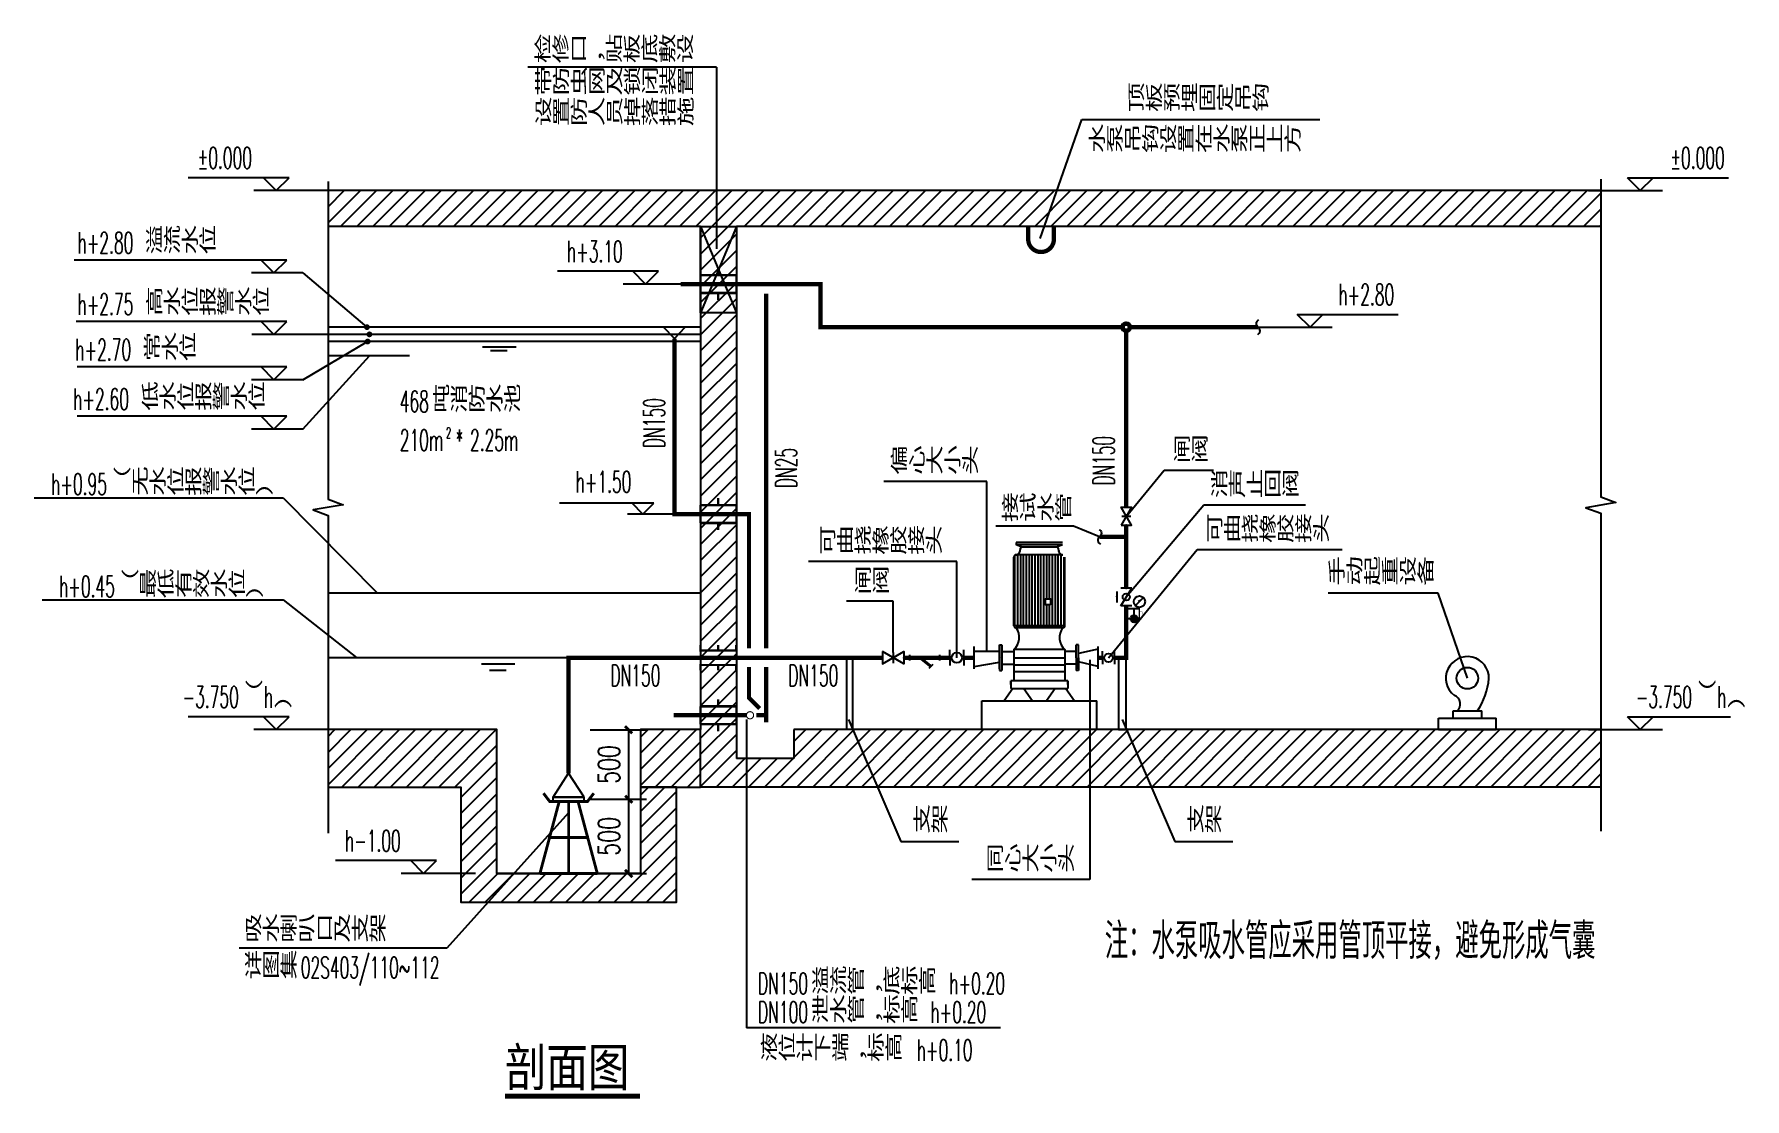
# Model space of a CAD drawing. Extents: x -452079 to 117456, y 3902 to 836955.
# Drawn here: x -307922 to -296026, y 46356 to 53763 of the extents above; entities that cross this region are included whole.
import ezdxf

# ---------------------------------------------------------------- set-up
doc = ezdxf.new("R2010")
doc.units = 0
doc.header["$LTSCALE"] = 1000
doc.header["$MEASUREMENT"] = 0
doc.linetypes.add('DASH', pattern=[0.35, 0.25, -0.1])
for name, color, linetype in [('0S-水标注', 7, 'Continuous'), ('0S消防管', 60, '消防管'), ('0S给水', 140, 'Continuous'), ('0S自喷', 211, 'Continuous'), ('0辅助线', 1, 'Continuous'), ('FM_ZF喷淋', 6, 'Continuous'), ('FM_ZF污水', 2, 'Continuous'), ('FM_ZF消防', 1, 'Continuous'), ('PUB_TITLE', 4, 'Continuous'), ('S-TEXT_其他文字', 3, 'Continuous'), ('S-VALVE_阀门', 2, 'Continuous'), ('S-wang', 3, 'Continuous'), ('S-其他', 3, 'Continuous'), ('SB_ZF喷淋', 6, 'Continuous'), ('SB_ZF污水', 2, 'Continuous'), ('TWT_ZFBZ', 3, 'Continuous'), ('TWT_ZFLEAD', 3, 'Continuous'), ('TWT_ZF文字', 3, 'Continuous'), ('WALL', 2, 'Continuous'), ('WP_F_PJ', 7, 'Continuous'), ('WZ_ZF消防', 10, 'Continuous'), ('水井（消防电梯）', 3, 'Continuous')]:
    doc.layers.add(name, color=color, linetype=linetype)
for name, color, linetype, lineweight in [('Gps-ZF污水', 2, 'DASH', 60), ('Gps-ZF消防', 1, 'TG_X', 60), ('Gps-ZF给水', 3, 'TG_J', 60)]:
    doc.layers.add(name, color=color, linetype=linetype, lineweight=lineweight)
doc.styles.add('-宋体', font='', dxfattribs={"width": 0.8})
doc.styles.add('_TCH_DIM', font='SIMPLEX', dxfattribs={"width": 0.75, "bigfont": '@1HZTXT'})
doc.styles.add('_TCH_DIM_T3', font='SIMPLEX', dxfattribs={"width": 0.705882, "bigfont": 'GBCBIG'})
doc.styles.add('_TWT_PIPEDN', font='SIMPLEX', dxfattribs={"width": 0.65, "height": 3.5, "bigfont": 'HZTXT'})
doc.styles.add('hz2', font='TXT.shx', dxfattribs={"width": 0.7, "bigfont": 'HZTXT.shx'})
doc.styles.get("Standard").update_dxf_attribs({"font": 'gbenor.shx', "bigfont": 'gbcbig.shx'})
doc.styles.add('TG_LINETYPE', font='SIMPLEX', dxfattribs={"width": 0.8, "height": 3.5, "bigfont": 'HZTXT'})
doc.styles.add('WATER', font='gbenor.shx', dxfattribs={"bigfont": 'gbcbig.shx'})
doc.styles.get('-宋体').set_extended_font_data('SimSun')
doc.linetypes.add('TG_J', pattern='A,2,-0.3,["J",TG_LINETYPE,S=0.1,R=0,X=-0.23,Y=-0.15],0', length=2.3)
doc.linetypes.add('TG_X', pattern='A,5,-0.3,["X",TG_LINETYPE,S=0.1,R=0,X=-0.23,Y=-0.15],0', length=5.3)
doc.linetypes.add('消防管', pattern='A,3,-0.2,["X",WATER,S=0.15,R=0,X=-0.1,Y=-0.05],-0.2', length=3.4)
doc.linetypes.add('自动喷水管', pattern='A,3,-0.2,["ZP",WATER,S=0.15,R=0,X=-0.1,Y=-0.05],-0.2', length=3.4)
doc.linetypes.add('高区消防管', pattern='A,3,-0.2,["X2",Standard,S=0.15,R=0,X=-0.1,Y=-0.05],-0.2', length=3.4)
doc.dimstyles.new('_TWT_ARCH&&50', dxfattribs={"dimtxt": 148.75, "dimasz": 50, "dimexe": 125, "dimexo": 150, "dimgap": 63.125, "dimtad": 1, "dimdec": 0, "dimzin": 0, "dimdsep": 46, "dimtxsty": '_TCH_DIM_T3', "dimblk": 'ARCHTICK', "dimcen": 0.09, "dimclrt": 7, "dimazin": 2, "dimtfac": 1, "dimtdec": 0, "dimtix": 1, "dimtmove": 2, "dimatfit": 3, "dimfxl": 0, "dimtolj": 1, "dimtzin": 0, "dimarcsym": 0})

# ---------------------------------------------------------------- blocks, each defined once
blk = doc.blocks.new('$VALVE$00000501')
for p, q in [((-175, 32), (-175, -32)), ((175, 32), (175, -32)), ((96, -77), (50, -123))]:
    blk.add_line(p, q)
at = {"const_width": 35}
for points in [[(-175, 0), (175, 0)], [(-52, 0), (73, -100)]]:
    blk.add_lwpolyline(points, dxfattribs=at)
for p in [(-175, -2), (175, -2)]:
    blk.add_point(p)
blk = doc.blocks.new('$VALVE$00000597')
blk.add_line((-93, 357), (93, 543))
blk.add_lwpolyline([(93, 543, 0, 50, 0), (-31, 456, 50, 50, 0)], format="xyseb")
for points, const_width in [([(0, 300), (0, 0)], 30), ([(0, 182), (75, 182), (75, 107)], 7.5)]:
    blk.add_lwpolyline(points, dxfattribs=dict(const_width=const_width))
blk.add_circle((0, 450), 150)
blk = doc.blocks.new('$SB12_1')
for p, q in [((-100, 80), (-100, 130)), ((-100, 130), (100, 130)), ((100, 80), (100, 130)), ((-200, 0), (-200, 80)), ((-200, 80), (200, 80)), ((-200, 0), (200, 0)), ((200, 0), (200, 80))]:
    blk.add_line(p, q)
blk.add_circle((0, 358), 75)
for centre, radius, start, end in [((0, 358), 150, 359.2103, 232.9229), ((-113, 179), 64, 310.3749, 68.9505), ((-354, 405), 506, 327.0917, 354.4463)]:
    blk.add_arc(centre, radius, start, end)
at = {"style": 'hz2', "width": 0.7, "flags": 1}
for tag in ['WHAT', 'SPEC', 'UNIT']:
    blk.add_attdef(tag, (0, 0), '', height=0.001, dxfattribs=at)
blk = doc.blocks.new('$VALVE$00000296')
for points in [[(-125, 72), (-125, -72), (125, 72), (125, -72), (-125, 72)], [(0, 60), (0, -64)]]:
    blk.add_lwpolyline(points)
for p in [(-125, 0), (125, 0)]:
    blk.add_point(p)
blk = doc.blocks.new('$VALVE$00000447')
for p, q in [((-82, 0), (-82, 90)), ((-82, 0), (-82, -90)), ((82, 0), (82, 90)), ((82, 0), (82, -90))]:
    blk.add_line(p, q)
blk.add_circle((0, 0), 60.1)
for p in [(-82, 0), (82, 0)]:
    blk.add_point(p)
blk = doc.blocks.new('$VALVE$00000547')
at = {"const_width": 30}
for points in [[(0, 100), (-250, 100), (-250, 175)], [(0, 100), (0, 175)], [(0, 100), (250, 100), (250, 175)], [(-250, -175), (-250, -100), (0, -100)], [(0, -175), (0, -100)], [(250, -175), (250, -100), (0, -100)]]:
    blk.add_lwpolyline(points, dxfattribs=at)
blk = doc.blocks.new('$VALVE$00000553')
for p, q in [((-138, -69), (-138, 69)), ((-138, 0), (138, 0)), ((0, -6), (0, 6)), ((138, -69), (138, 69))]:
    blk.add_line(p, q)
at = {"const_width": 18.4}
for points in [[(0, 124), (0, 69), (0, 69)], [(-138, 69), (-138, 69), (0, 69)], [(138, 69), (138, 69), (0, 69)], [(0, -69), (-138, -69), (-138, -69)], [(0, -69), (138, -69), (138, -69)], [(0, -69), (0, -124), (0, -124)]]:
    blk.add_lwpolyline(points, dxfattribs=at)
blk = doc.blocks.new('_ArchTick')
at = {"color": 0, "linetype": 'ByBlock', "const_width": 0.4}
blk.add_lwpolyline([(-0.5, -0.5), (0.5, 0.5)], dxfattribs=at)
blk = doc.blocks.new('*D522')
at = {"layer": 'TWT_ZFBZ', "color": 0, "lineweight": -2, "transparency": 16777216}
for p, q in [((-304056, 48924), (-303663, 48924)), ((-303788, 48440), (-303788, 48924)), ((-304056, 48440), (-303663, 48440))]:
    blk.add_line(p, q, dxfattribs=at)
at = {"layer": 'TWT_ZFBZ', "color": 0, "lineweight": -2, "transparency": 16777216, "xscale": 50, "yscale": 50, "zscale": 50}
for p, rotation in [((-303788, 48924), 90), ((-303788, 48440), 270)]:
    blk.add_blockref('_ArchTick', p, dxfattribs=dict(at, rotation=rotation))
at = {"layer": 'TWT_ZFBZ', "color": 7, "transparency": 16777216, "insert": (-303925, 48682), "char_height": 148.8, "attachment_point": 5, "rotation": 90, "style": '_TCH_DIM_T3'}
blk.add_mtext('\\A1;500', dxfattribs=at)
blk = doc.blocks.new('*D523')
at = {"layer": 'TWT_ZFBZ', "color": 0, "lineweight": -2, "transparency": 16777216}
for p, q in [((-304056, 48440), (-303663, 48440)), ((-303788, 47924), (-303788, 48440)), ((-304056, 47924), (-303663, 47924))]:
    blk.add_line(p, q, dxfattribs=at)
at = {"layer": 'TWT_ZFBZ', "color": 0, "lineweight": -2, "transparency": 16777216, "xscale": 50, "yscale": 50, "zscale": 50}
for p, rotation in [((-303788, 48440), 90), ((-303788, 47924), 270)]:
    blk.add_blockref('_ArchTick', p, dxfattribs=dict(at, rotation=rotation))
at = {"layer": 'TWT_ZFBZ', "color": 7, "transparency": 16777216, "insert": (-303925, 48182), "char_height": 148.8, "attachment_point": 5, "rotation": 90, "style": '_TCH_DIM_T3'}
blk.add_mtext('\\A1;500', dxfattribs=at)
blk = doc.blocks.new('$TwtSys$00000132')
at = {"elevation": 0}
blk.add_lwpolyline([(7, -101, -0.575183), (0, 0, 0.604745), (-11, 101, 16.924828)], format="xyb", dxfattribs=at)
blk = doc.blocks.new('$VALVE$00000314')
for p, q in [((-125, -75), (-125, 75)), ((-125, 75), (125, -75)), ((-75, 125), (75, 125)), ((125, -75), (125, 75))]:
    blk.add_line(p, q)
blk.add_circle((0, 0), 50)
for p in [(-125, 0), (125, 0)]:
    blk.add_point(p)
blk.add_solid([(0, 125), (0, 150), (75, 125)])
blk = doc.blocks.new('$VALVE$00000497')
for p, q in [((78, 138), (-78, 138)), ((0, 50), (0, 138))]:
    blk.add_line(p, q)
at = {"const_width": 49.6}
blk.add_lwpolyline([(25, 0, 1), (-25, 0, 1)], format="xyb", close=True, dxfattribs=at)
blk.add_circle((0, 0), 50)

msp = doc.modelspace()

# ---------------------------------------------------------------- hatches: boundary and pattern name
at = {"layer": 'Gps-ZF消防', "linetype": 'TG_X'}
for points in [[(-302453.68, 52024.43), (-302438.68, 52024.43), (-302438.68, 52039.43)], [(-302453.68, 52024.43), (-302453.68, 52039.43), (-302438.68, 52039.43)], [(-302453.68, 51724.45), (-302453.68, 51709.45), (-302468.68, 51709.45)], [(-302453.68, 51724.45), (-302468.68, 51724.45), (-302468.68, 51709.45)], [(-304205.73, 49424.78), (-304205.73, 49439.78), (-304220.73, 49439.78)], [(-304205.73, 49424.78), (-304220.73, 49424.78), (-304220.73, 49439.78)], [(-300327.18, 49424.79), (-300327.18, 49409.79), (-300312.18, 49409.79)], [(-300327.18, 49424.79), (-300312.18, 49424.79), (-300312.18, 49409.79)]]:
    msp.add_hatch(color=256, dxfattribs=at).paths.add_polyline_path(points)
at = {"layer": 'Gps-ZF给水', "linetype": 'TG_J'}
for points in [[(-303470.23, 50424.31), (-303470.23, 50409.31), (-303485.23, 50409.31)], [(-303470.23, 50424.31), (-303485.23, 50424.31), (-303485.23, 50409.31)], [(-302951.23, 50424.31), (-302951.23, 50439.31), (-302936.23, 50439.31)], [(-302951.23, 50424.31), (-302936.23, 50424.31), (-302936.23, 50439.31)], [(-302951.23, 49145.76), (-302961.87, 49135.19), (-302966.23, 49139.58)], [(-302951.23, 49145.76), (-302966.23, 49145.76), (-302966.23, 49139.58)]]:
    msp.add_hatch(color=256, dxfattribs=at).paths.add_polyline_path(points)
at = {"layer": 'WALL'}
h = msp.add_hatch(dxfattribs=at)
h.set_pattern_fill('ANSI31', color=8, scale=50)
h.set_pattern_definition([(45, (-10984921.84, -2395627.85), (-56.12660076, 56.12660076), [])])
h.paths.add_polyline_path([(-303288.67, 48524.78), (-303288.67, 52424.45), (-305878.16, 52424.45), (-305878.16, 52674.45), (-297026.69, 52674.45), (-297026.69, 52424.45), (-303038.67, 52424.45), (-303038.67, 48724.18), (-302638.67, 48724.18), (-302638.67, 48924.45), (-297026.69, 48924.45), (-297026.69, 48524.78)])
h = msp.add_hatch(dxfattribs=at)
h.set_pattern_fill('ANSI31', color=8, scale=50)
h.set_pattern_definition([(45, (-10054658.62, -2288272.705), (-56.12660076, 56.12660076), [])])
edge = h.paths.add_edge_path()
edge.add_line((-303455.73, 48524.78), (-303705.73, 48524.78))
edge.add_line((-303705.73, 48524.78), (-303705.73, 47924.39))
edge.add_line((-303705.73, 47924.39), (-304705.73, 47924.39))
edge.add_line((-304705.73, 47924.39), (-304705.73, 48924.45))
edge.add_line((-304705.73, 48924.45), (-305878.16, 48924.45))
edge.add_line((-305878.16, 48924.45), (-305878.16, 48524.78))
edge.add_line((-305878.16, 48524.78), (-304955.73, 48524.78))
edge.add_line((-304955.73, 48524.78), (-304955.73, 47724.78))
edge.add_line((-304955.73, 47724.78), (-303455.73, 47724.78))
edge.add_line((-303455.73, 47724.78), (-303455.73, 48524.78))
edge.add_line((-303455.73, 48524.78), (-303705.73, 48524.78))
h = msp.add_hatch(dxfattribs=at)
h.set_pattern_fill('ANSI31', color=8, scale=50)
h.set_pattern_definition([(45, (-10005916.4, -2347113.9), (-56.12660076, 56.12660076), [])])
h.paths.add_polyline_path([(-303705.73, 48524.78), (-303288.67, 48524.78), (-303288.67, 48924.78), (-303705.73, 48924.78)])

# ---------------------------------------------------------------- linework, layer by layer
at = {"layer": '0S-水标注'}
for p, q in [((-301093.41, 50226.1, -1600.13), (-301093.41, 50210.04, -1600.13)), ((-300770.42, 50226.1, -1600.13), (-301093.41, 50226.1, -1600.13)), ((-301050.52, 50193.98, -1600.13), (-301093.41, 50210.04, -1600.13)), ((-300770.42, 50210.04, -1600.13), (-301093.41, 50210.04, -1600.13)), ((-300770.42, 50210.04, -1600.13), (-300813.31, 50193.98, -1600.13)), ((-301109.47, 49649.6, -1600.13), (-301109.47, 50124.79, -1600.13)), ((-301101.69, 50124.79, -1600.13), (-301101.69, 50138.55, -1600.13)), ((-301101.69, 49646.38, -1600.13), (-301101.69, 50124.79, -1600.13)), ((-300770.42, 50140.85, -1600.13), (-301092.15, 50140.85, -1600.13)), ((-301081.62, 50124.79, -1600.13), (-301081.62, 50140.85, -1600.13)), ((-301081.62, 49646.38, -1600.13), (-301081.62, 50124.79, -1600.13)), ((-301061.54, 50124.79, -1600.13), (-301061.54, 50140.85, -1600.13)), ((-301061.54, 49646.38, -1600.13), (-301061.54, 50124.79, -1600.13)), ((-300813.31, 50193.98, -1600.13), (-301050.52, 50193.98, -1600.13)), ((-301041.46, 50124.79, -1600.13), (-301041.46, 50140.85, -1600.13)), ((-301041.46, 49646.38, -1600.13), (-301041.46, 50124.79, -1600.13)), ((-301021.38, 50124.79, -1600.13), (-301021.38, 50140.85, -1600.13)), ((-301021.38, 49646.38, -1600.13), (-301021.38, 50124.79, -1600.13)), ((-301001.31, 50124.79, -1600.13), (-301001.31, 50140.85, -1600.13)), ((-301001.31, 49646.38, -1600.13), (-301001.31, 50124.79, -1600.13)), ((-300981.23, 50124.79, -1600.13), (-300981.23, 50140.85, -1600.13)), ((-300981.23, 49646.38, -1600.13), (-300981.23, 50124.79, -1600.13)), ((-300961.15, 50124.79, -1600.13), (-300961.15, 50140.85, -1600.13)), ((-300961.15, 49646.38, -1600.13), (-300961.15, 50124.79, -1600.13)), ((-300941.08, 50124.79, -1600.13), (-300941.08, 50140.85, -1600.13)), ((-300941.08, 49646.38, -1600.13), (-300941.08, 50124.79, -1600.13)), ((-300921, 50124.79, -1600.13), (-300921, 50140.85, -1600.13)), ((-300921, 49646.38, -1600.13), (-300921, 50124.79, -1600.13)), ((-300900.92, 50124.79, -1600.13), (-300900.92, 50140.85, -1600.13)), ((-300900.92, 49646.38, -1600.13), (-300900.92, 50124.79, -1600.13)), ((-300880.84, 50124.79, -1600.13), (-300880.84, 50140.85, -1600.13)), ((-300880.84, 49835.01, -1600.13), (-300880.84, 50124.79, -1600.13)), ((-300860.77, 50124.79, -1600.13), (-300860.77, 50140.85, -1600.13)), ((-300860.77, 49835.01, -1600.13), (-300860.77, 50124.79, -1600.13)), ((-300840.69, 50124.79, -1600.13), (-300840.69, 50140.85, -1600.13)), ((-300840.69, 49646.38, -1600.13), (-300840.69, 50124.79, -1600.13)), ((-300820.61, 50124.79, -1600.13), (-300820.61, 50140.85, -1600.13)), ((-300820.61, 49646.38, -1600.13), (-300820.61, 50124.79, -1600.13)), ((-300800.54, 50124.79, -1600.13), (-300800.54, 50140.85, -1600.13)), ((-300800.54, 49646.38, -1600.13), (-300800.54, 50124.79, -1600.13)), ((-300780.46, 50124.79, -1600.13), (-300780.46, 50140.85, -1600.13)), ((-300780.46, 49646.38, -1600.13), (-300780.46, 50124.79, -1600.13)), ((-300760.38, 49646.38, -1600.13), (-300760.38, 50124.79, -1600.13)), ((-300754.36, 49649.6, -1600.13), (-300754.36, 50124.79, -1600.13)), ((-301109.47, 49646.38, -1600.13), (-301109.47, 49743.43, -1600.13)), ((-300880.84, 49646.38, -1600.13), (-300880.84, 49792.19, -1600.13)), ((-300860.77, 49646.38, -1600.13), (-300860.77, 49792.19, -1600.13)), ((-300754.36, 49646.38, -1600.13), (-300754.36, 49743.43, -1600.13)), ((-300754.36, 49646.38, -1600.13), (-301109.14, 49646.38, -1600.13)), ((-300770.42, 49633.54, -1600.13), (-301093.41, 49633.54, -1600.13)), ((-301209.99, 49513.7, -1600.13), (-301193.19, 49513.7, -1600.13)), ((-301209.99, 49424.79, -1600.13), (-301209.99, 49513.7, -1600.13)), ((-301193.19, 49424.79, -1600.13), (-301193.19, 49513.7, -1600.13)), ((-301192.76, 49511.4, -1600.13), (-301192.76, 49338.18, -1600.13)), ((-300676.79, 49424.79, -1600.13), (-300676.79, 49513.7, -1600.13)), ((-300676.79, 49424.79, -1600.13), (-300676.79, 49513.7, -1600.13)), ((-300659.56, 49513.7, -1600.13), (-300676.36, 49513.7, -1600.13)), ((-300659.56, 49424.79, -1600.13), (-300659.56, 49513.7, -1600.13)), ((-301209.99, 49384.84, -1600.13), (-301209.99, 49464.74, -1600.13)), ((-301209.99, 49424.79, -1600.13), (-301209.99, 49335.87, -1600.13)), ((-301193.19, 49469.25, -1600.13), (-301109.47, 49469.25, -1600.13)), ((-301193.19, 49424.79, -1600.13), (-301193.19, 49335.87, -1600.13)), ((-301193.19, 49380.33, -1600.13), (-301109.47, 49380.33, -1600.13)), ((-301109.47, 49481.1, -1600.13), (-301109.47, 49264.79, -1600.13)), ((-301109.47, 49481.1, -1600.13), (-301109.47, 49364.22, -1600.13)), ((-300754.36, 49481.1, -1600.13), (-301109.47, 49481.1, -1600.13)), ((-300754.36, 49422.66, -1600.13), (-301109.47, 49422.66, -1600.13)), ((-301109.47, 49375.8, -1600.13), (-300754.36, 49375.8, -1600.13)), ((-300754.36, 49481.1, -1600.13), (-300754.36, 49264.79, -1600.13)), ((-300676.79, 49469.25, -1600.13), (-300754.36, 49469.25, -1600.13)), ((-300676.79, 49380.33, -1600.13), (-300754.36, 49380.33, -1600.13)), ((-300676.79, 49424.79, -1600.13), (-300676.79, 49335.87, -1600.13)), ((-300659.56, 49384.84, -1600.13), (-300659.56, 49464.74, -1600.13)), ((-300659.56, 49424.79, -1600.13), (-300659.56, 49335.87, -1600.13)), ((-301209.99, 49335.87, -1600.13), (-301193.19, 49335.87, -1600.13)), ((-301130.82, 49239.09, -1600.13), (-301130.82, 49264.79, -1600.13)), ((-300733.01, 49264.79, -1600.13), (-301130.82, 49264.79, -1600.13)), ((-301130.82, 49264.79, -1600.13), (-301130.82, 49209.79, -1600.13)), ((-301109.47, 49328.95, -1600.13), (-300754.36, 49328.95, -1600.13)), ((-300733.01, 49264.79, -1600.13), (-300733.01, 49209.79, -1600.13)), ((-300733.01, 49239.09, -1600.13), (-300733.01, 49264.79, -1600.13)), ((-300659.56, 49335.87, -1600.13), (-300676.36, 49335.87, -1600.13)), ((-301115.24, 49209.79, -1600.13), (-301175.65, 49124.79, -1600.13)), ((-301130.82, 49209.79, -1600.13), (-300733.01, 49209.79, -1600.13)), ((-301041.02, 49209.79, -1600.13), (-300980.61, 49124.79, -1600.13)), ((-300822.81, 49209.79, -1600.13), (-300883.22, 49124.79, -1600.13)), ((-300748.59, 49209.79, -1600.13), (-300688.18, 49124.79, -1600.13)), ((-301175.65, 49124.79, -1600.13), (-300688.18, 49124.79, -1600.13))]:
    msp.add_line(p, q, dxfattribs=at)
at = {"layer": '0S-水标注', "elevation": -1600.13}
msp.add_lwpolyline([(-300854.17, 49792.19), (-300890.16, 49792.19), (-300890.16, 49835.01), (-300854.17, 49835.01)], close=True, dxfattribs=at)
at = {"layer": '0S-水标注'}
for centre, radius, start, end in [((-301093.41, 50124.79, -1600.13), 16.06, 90, 180), ((-301096.01, 50170.61, -1600.13), 30.01, 269.595672, 9.122337), ((-301050.52, 50177.92, -1600.13), 16.06, 90, 189.122337), ((-300813.31, 50177.92, -1600.13), 16.06, 350.877663, 90), ((-300767.82, 50170.61, -1600.13), 30.01, 170.877663, 270.404328), ((-301093.41, 49649.6, -1600.13), 16.06, 180, 270), ((-301188.44, 49566.48, -1600.13), 116.31, 312.765105, 35.205163), ((-300675.39, 49566.48, -1600.13), 116.31, 144.794837, 227.234895), ((-300770.42, 49649.6, -1600.13), 16.06, 270, 0)]:
    msp.add_arc(centre, radius, start, end, dxfattribs=at)
at = {"layer": '0S消防管', "linetype": '高区消防管', "ltscale": 1.5}
for p, q in [((-301385.71, 49347.01, -1600.13), (-301385.71, 49502.57, -1600.13)), ((-300523.58, 49347.01, -1600.13), (-300523.58, 49502.57, -1600.13)), ((-301209.99, 49469.25, -1600.13), (-301385.71, 49469.25, -1600.13)), ((-301385.71, 49364.31, -1600.13), (-301209.99, 49393.44, -1600.13)), ((-300523.58, 49485.2, -1600.13), (-300659.56, 49454.33, -1600.13)), ((-300523.58, 49364.31, -1600.13), (-300659.56, 49395.18, -1600.13))]:
    msp.add_line(p, q, dxfattribs=at)
at = {"layer": '0S给水'}
for p, q in [((-301331.91, 49124.79, -1600.13), (-300531.91, 49124.79, -1600.13)), ((-301331.91, 48924.45, -1600.13), (-301331.91, 49124.79, -1600.13)), ((-300531.91, 48924.45, -1600.13), (-300531.91, 49124.79, -1600.13))]:
    msp.add_line(p, q, dxfattribs=at)
at = {"layer": '0S自喷'}
msp.add_line((-301209.99, 49347.01, -1600.13), (-301209.99, 49502.57, -1600.13), dxfattribs=at)
at = {"layer": '0S自喷', "linetype": '自动喷水管'}
msp.add_line((-300659.56, 49347.01, -1600.13), (-300659.56, 49502.57, -1600.13), dxfattribs=at)
at = {"layer": '0辅助线', "elevation": -1600.13}
for points in [[(-302271.73, 49424.76), (-302231.13, 49424.76), (-302231.13, 48924.45), (-302271.73, 48924.45)], [(-300327.18, 49424.79), (-300381.91, 49424.79), (-300381.91, 48924.45), (-300327.18, 48924.45)]]:
    msp.add_lwpolyline(points, close=True, dxfattribs=at)
at = {"layer": 'Gps-ZF污水', "linetype": 'DASH', "ltscale": 0.5, "const_width": 30}
msp.add_lwpolyline([(-300341.68, 50266.28), (-300513.29, 50266.28)], dxfattribs=at)
at = {"layer": 'Gps-ZF消防', "linetype": 'TG_X', "ltscale": 0.5, "const_width": 30}
for points in [[(-303426.38, 52024.43), (-302453.68, 52024.43)], [(-302453.68, 51724.45), (-302453.68, 52024.43)], [(-302453.68, 51724.45), (-300352.18, 51724.45)], [(-300327.18, 50471.73), (-300327.18, 51699.45)], [(-300302.18, 51724.45), (-299410.18, 51724.45)], [(-300327.18, 49909.82), (-300327.18, 50346.73)], [(-300327.18, 49424.79), (-300327.18, 49784.82)], [(-304205.73, 49424.78), (-302431.79, 49424.78)], [(-304205.73, 48620.72), (-304205.73, 49424.78)], [(-302431.91, 49424.76), (-302023.43, 49424.76)], [(-301873.43, 49424.76), (-301554.89, 49424.76)], [(-301456.66, 49424.76), (-301385.71, 49424.76)], [(-300523.58, 49424.79), (-300491.82, 49424.79)], [(-300409.97, 49424.79), (-300327.18, 49424.79)]]:
    msp.add_lwpolyline(points, dxfattribs=at)
at = {"layer": 'Gps-ZF消防', "linetype": 'TG_X'}
msp.add_circle((-300327.18, 51724.45), 25, dxfattribs=at)
at = {"layer": 'Gps-ZF给水', "linetype": 'TG_J', "ltscale": 250, "const_width": 30}
for points in [[(-302831.86, 49489.78), (-302831.86, 51957.03)], [(-303470.23, 50424.31), (-303470.23, 51645.45)], [(-303470.23, 50424.31), (-302951.23, 50424.31)], [(-302951.23, 49489.78), (-302951.23, 50424.31)], [(-302951.23, 49145.76), (-302951.23, 49359.78)], [(-302831.86, 49024.56), (-302831.86, 49359.78)], [(-302951.23, 49145.76), (-302877.73, 49071.79)], [(-303475.14, 49024.56), (-302969.14, 49024.56)], [(-302899.17, 49024.56), (-302831.86, 49024.56)], [(-302831.86, 48974.56), (-302831.86, 49024.56)]]:
    msp.add_lwpolyline(points, dxfattribs=at)
at = {"layer": 'PUB_TITLE', "color": 20, "const_width": 35}
msp.add_lwpolyline([(-304648.79, 46373.91), (-303710.43, 46373.91)], dxfattribs=at)
at = {"layer": 'S-TEXT_其他文字', "const_width": 13.23, "elevation": 0}
msp.add_lwpolyline([(-300236.3, 49695.83), (-300327.18, 49695.83)], dxfattribs=at)
at = {"layer": 'S-wang'}
for p, q in [((-303288.67, 51624.45, -1600.13), (-305878.16, 51624.45, -1600.13)), ((-305311.81, 51524.45, -1600.13), (-305878.16, 51524.45, -1600.13)), ((-304571.21, 51584.69, -1600.13), (-304804.56, 51584.69, -1600.13)), ((-304633.55, 51560.67, -1600.13), (-304748.28, 51560.67, -1600.13)), ((-303288.67, 49874.45, -58765.94), (-305878.16, 49874.45, -58765.94)), ((-303288.67, 49424.78, 57165.81), (-305878.16, 49424.78, 57165.81)), ((-304578.83, 49379.99, 57165.81), (-304812.18, 49379.99, 57165.81)), ((-304641.18, 49337.09, 57165.81), (-304755.9, 49337.09, 57165.81))]:
    msp.add_line(p, q, dxfattribs=at)
at = {"layer": 'S-其他'}
for p, q in [((-306149.84, 52763.67, -1600.13), (-306852.47, 52763.67, -1600.13)), ((-306239.06, 52674.45, -1600.13), (-306328.28, 52763.67, -1600.13)), ((-306239.06, 52674.45, -1600.13), (-306149.84, 52763.67, -1600.13)), ((-296752.7, 52674.45, -1600.13), (-296841.92, 52763.67, -1600.13)), ((-296841.92, 52763.67, -1600.13), (-296139.28, 52763.67, -1600.13)), ((-296752.7, 52674.45, -1600.13), (-296663.48, 52763.67, -1600.13)), ((-305878.16, 52674.45, -1600.13), (-306393.86, 52674.45, -1600.13)), ((-297113.6, 52674.45, -1600.13), (-296597.9, 52674.45, -1600.13)), ((-306166.16, 52191.58, -1600.13), (-307645.51, 52191.58, -1600.13)), ((-306255.38, 52102.36, -1600.13), (-306344.6, 52191.58, -1600.13)), ((-306255.38, 52102.36, -1600.13), (-306166.16, 52191.58, -1600.13)), ((-303581.41, 52113.65, -20662.67), (-304284.04, 52113.65, -20662.67)), ((-303670.63, 52024.43, -20662.67), (-303759.85, 52113.65, -20662.67)), ((-303670.63, 52024.43, -20662.67), (-303581.41, 52113.65, -20662.67)), ((-306054.73, 52102.36, -1600.13), (-306410.18, 52102.36, -1600.13)), ((-303309.72, 52024.43, -20662.67), (-303825.42, 52024.43, -20662.67)), ((-306165.52, 51763.67, -1600.13), (-307630.27, 51763.67, -1600.13)), ((-306254.74, 51674.45, -1600.13), (-306343.96, 51763.67, -1600.13)), ((-306254.74, 51674.45, -1600.13), (-306165.52, 51763.67, -1600.13)), ((-299049.28, 51724.45, 36503.14), (-299138.5, 51813.67, 36503.14)), ((-299138.5, 51813.67, 36503.14), (-298435.87, 51813.67, 36503.14)), ((-299049.28, 51724.45, 36503.14), (-298960.06, 51813.67, 36503.14)), ((-305743.43, 51674.45, -1600.13), (-306409.54, 51674.45, -1600.13)), ((-299410.18, 51724.45, 36503.14), (-298894.48, 51724.45, 36503.14)), ((-306166.16, 51447.83, -1600.13), (-307623.89, 51447.83, -1600.13)), ((-306255.38, 51358.6, -1600.13), (-306344.6, 51447.83, -1600.13)), ((-306255.38, 51358.6, -1600.13), (-306166.16, 51447.83, -1600.13)), ((-306054.73, 51358.6, -1600.13), (-306410.18, 51358.6, -1600.13)), ((-306166.16, 51104.42, -1600.13), (-307623.89, 51104.42, -1600.13)), ((-306255.38, 51015.2, -1600.13), (-306344.6, 51104.42, -1600.13)), ((-306255.38, 51015.2, -1600.13), (-306166.16, 51104.42, -1600.13)), ((-306054.73, 51015.2, -1600.13), (-306410.18, 51015.2, -1600.13)), ((-306149.84, 49013.67, -58765.94), (-306852.47, 49013.67, -58765.94)), ((-306239.06, 48924.45, -58765.94), (-306328.28, 49013.67, -58765.94)), ((-306239.06, 48924.45, -58765.94), (-306149.84, 49013.67, -58765.94)), ((-296752.7, 48924.45, -58765.94), (-296841.92, 49013.67, -58765.94)), ((-296841.92, 49013.67, -58765.94), (-296125.42, 49013.67, -58765.94)), ((-296752.7, 48924.45, -58765.94), (-296663.48, 49013.67, -58765.94)), ((-305878.16, 48924.45, -58765.94), (-306393.86, 48924.45, -58765.94)), ((-297113.6, 48924.45, -58765.94), (-296597.9, 48924.45, -58765.94)), ((-305125.24, 48013.61, -1600.13), (-305827.87, 48013.61, -1600.13)), ((-305214.46, 47924.39, -1600.13), (-305303.68, 48013.61, -1600.13)), ((-305214.46, 47924.39, -1600.13), (-305125.24, 48013.61, -1600.13)), ((-304853.56, 47924.39, -1600.13), (-305369.26, 47924.39, -1600.13))]:
    msp.add_line(p, q, dxfattribs=at)
at = {"layer": 'TWT_ZFBZ'}
for p, q in [((-306054.73, 52102.36, -1600.13), (-305608.44, 51724.45, -1600.13)), ((-306054.73, 51358.6, -1600.13), (-305603.39, 51624.45, -1600.13)), ((-306054.73, 51015.2, -1600.13), (-305591.17, 51524.45, -1600.13)), ((-306190.78, 50538.28, -58765.94), (-305534.53, 49874.45, -58765.94)), ((-306190.78, 49826.62, 57165.81), (-305679.76, 49424.78, 57165.81))]:
    msp.add_line(p, q, dxfattribs=at)
at = {"layer": 'TWT_ZFBZ', "const_width": 20, "elevation": -1600.13}
for points in [[(-305608.44, 51734.45, -1), (-305608.44, 51714.45, -1)], [(-305603.39, 51634.45, -1), (-305603.39, 51614.45, -1)], [(-305591.17, 51684.45, -1), (-305591.17, 51664.45, -1)]]:
    msp.add_lwpolyline(points, format="xyb", close=True, dxfattribs=at)
at = {"layer": 'TWT_ZFLEAD'}
for p, q in [((-300926.16, 52340.6), (-300636.55, 53168.89)), ((-300636.55, 53168.89), (-298981.23, 53168.89)), ((-300326.35, 50409.23), (-300063, 50729.92)), ((-300063, 50729.92), (-299721.38, 50729.92)), ((-301297.85, 50651.46), (-302012.49, 50651.46)), ((-301297.85, 49469.25), (-301297.85, 50651.46)), ((-300327.18, 49847.32), (-299787.23, 50489.52)), ((-299787.23, 50489.52), (-299080.06, 50489.52)), ((-300693.39, 50340.46), (-301233.89, 50340.46)), ((-300513.29, 50266.28), (-300693.39, 50340.46)), ((-301505.78, 50094.99), (-302537, 50094.99)), ((-301505.78, 49424.76), (-301505.78, 50094.99)), ((-300450.89, 49424.79), (-299833.32, 50177.01)), ((-299833.32, 50177.01), (-298824.86, 50177.01)), ((-298158.9, 49873.26), (-298922.48, 49873.26)), ((-297955.15, 49282.62), (-298158.9, 49873.26)), ((-301948.43, 49817.38), (-302272.56, 49817.38)), ((-301948.43, 49460.89), (-301948.43, 49817.38)), ((-300581.42, 49409.22), (-300581.42, 47882.82)), ((-302260.32, 48995.52), (-301894.45, 48145.89)), ((-300356.37, 48995.53), (-299990.5, 48145.91)), ((-304205.73, 48346.65), (-305053.84, 47403.8)), ((-301894.45, 48145.89), (-301491.3, 48145.89)), ((-299990.5, 48145.91), (-299587.35, 48145.91)), ((-300581.42, 47882.82), (-301402.32, 47882.82)), ((-305053.84, 47403.8), (-306497.24, 47403.8))]:
    msp.add_line(p, q, dxfattribs=at)
at = {"layer": 'TWT_ZF文字'}
for p, q in [((-303177.36, 53532.91, -1600.13), (-304489.04, 53532.91, -1600.13)), ((-303177.36, 53532.91, -1600.13), (-303177.36, 52270.17, -58765.94)), ((-303288.67, 52424.45, 36503.14), (-303038.67, 51824.69, -1600.13)), ((-303038.67, 52424.45, 36503.14), (-303288.67, 51824.69, -1600.13)), ((-303288.67, 51724.45, -1600.13), (-305878.16, 51724.45, -1600.13)), ((-303288.67, 51674.45, -1600.13), (-305878.16, 51674.45, -1600.13)), ((-303470.23, 51645.45, -1600.13), (-303545.23, 51724.45, -1600.13)), ((-303395.23, 51724.45, -1600.13), (-303545.23, 51724.45, -1600.13)), ((-303470.23, 51645.45, -1600.13), (-303395.23, 51724.45, -1600.13)), ((-307922.34, 50538.28, -58765.94), (-306190.78, 50538.28, -58765.94)), ((-303613.85, 50499.31, -58765.94), (-304268.7, 50499.31, -58765.94)), ((-303688.85, 50424.31, -58765.94), (-303763.85, 50499.31, -58765.94)), ((-303688.85, 50424.31, -58765.94), (-303613.85, 50499.31, -58765.94)), ((-303347.72, 50424.31, -58765.94), (-303796.6, 50424.31, -58765.94)), ((-307867.12, 49826.62, 57165.81), (-306190.78, 49826.62, 57165.81)), ((-302969.14, 48994.28, -1600.13), (-302969.14, 46849.43, -1600.13)), ((-304313.61, 48455.59, -1600.13), (-304205.73, 48620.72, -1600.13)), ((-304097.85, 48455.59, -1600.13), (-304205.73, 48620.72, -1600.13)), ((-304313.61, 48424.39, -1600.13), (-304313.61, 48455.59, -1600.13)), ((-304313.61, 48455.59, -1600.13), (-304097.85, 48455.59, -1600.13)), ((-304097.85, 48455.59, -1600.13), (-304313.61, 48455.59, -1600.13)), ((-304313.61, 48424.39, -1600.13), (-304097.85, 48424.39, -1600.13)), ((-304097.85, 48424.39, -1600.13), (-304097.85, 48455.59, -1600.13)), ((-301201.89, 46849.43, -1600.13), (-302969.14, 46849.43, -1600.13))]:
    msp.add_line(p, q, dxfattribs=at)
at = {"layer": 'TWT_ZF文字', "elevation": -1600.13}
msp.add_lwpolyline([(-303288.67, 52424.45), (-303038.67, 52424.45), (-303038.67, 51824.69), (-303288.67, 51824.69)], close=True, dxfattribs=at)
at = {"layer": 'TWT_ZF文字', "color": 3, "linetype": 'Continuous', "const_width": 7.5, "elevation": -1600.13}
msp.add_lwpolyline([(-302969.14, 49024.56, -1), (-302919.14, 49024.56, -1), (-302969.14, 49024.56, -1)], format="xyb", dxfattribs=at)
at = {"layer": 'TWT_ZF文字', "const_width": 20, "elevation": -1600.13}
for points in [[(-304205.73, 48424.39), (-304205.73, 47924.39), (-304405.12, 47924.39)], [(-304271.34, 48424.39), (-304405.12, 47924.39)], [(-304205.73, 48424.39), (-304336.95, 48424.39), (-304380.68, 48482.22)], [(-304205.73, 48424.39), (-304074.51, 48424.39), (-304030.78, 48482.22)], [(-304205.73, 48424.39), (-304205.73, 47924.39), (-304006.34, 47924.39)], [(-304140.12, 48424.39), (-304006.34, 47924.39)], [(-304348.21, 48174.39), (-304205.73, 48174.39)], [(-304063.25, 48174.39), (-304205.73, 48174.39)]]:
    msp.add_lwpolyline(points, dxfattribs=at)
at = {"layer": 'WALL'}
for p, q in [((-297026.69, 52674.45, -1600.13), (-305878.16, 52674.45, -1600.13)), ((-303288.67, 52424.45, -1600.13), (-305878.16, 52424.45, -1600.13)), ((-303288.67, 52424.45, -1600.13), (-303288.67, 48924.78, -1600.13)), ((-297026.69, 52424.45, -1600.13), (-303038.67, 52424.45, -1600.13)), ((-303038.67, 52424.45, -1600.13), (-303038.67, 48724.18, -1600.13)), ((-297026.69, 48924.45, -1600.13), (-302638.67, 48924.45, -1600.13)), ((-302638.67, 48924.45, -1600.13), (-302638.67, 48724.18, -1600.13)), ((-302638.67, 48724.18, -1600.13), (-303038.67, 48724.18, -1600.13)), ((-302538.67, 48524.78, -1600.13), (-303288.67, 48524.78, -1600.13)), ((-297026.69, 48524.45, -1600.13), (-302538.67, 48524.45, -1600.13))]:
    msp.add_line(p, q, dxfattribs=at)
at = {"layer": 'WALL', "color": 3}
msp.add_line((-304705.73, 47924.39, -1600.13), (-303705.73, 47924.39, -1600.13), dxfattribs=at)
at = {"layer": 'WALL'}
for points in [[(-305878.16, 52738.25), (-305878.16, 50527.82), (-305773.16, 50489.6), (-305983.16, 50452.57), (-305878.16, 50415.32), (-305878.16, 48204.89)], [(-297026.69, 52754.79), (-297026.69, 50543.29), (-296921.69, 50505.08), (-297131.69, 50468.05), (-297026.69, 50430.79), (-297026.69, 48219.3)]]:
    msp.add_lwpolyline(points, dxfattribs=at)
at = {"layer": 'WALL', "color": 3, "elevation": -1600.13}
msp.add_lwpolyline([(-303455.73, 48524.78), (-303705.73, 48524.78), (-303705.73, 47924.39), (-304705.73, 47924.39), (-304705.73, 48924.45), (-305878.16, 48924.45), (-305878.16, 48524.78), (-304955.73, 48524.78), (-304955.73, 47724.78), (-303455.73, 47724.78), (-303455.73, 48524.78), (-303705.73, 48524.78)], dxfattribs=at)
msp.add_lwpolyline([(-303705.73, 48524.78), (-303288.67, 48524.78), (-303288.67, 48924.78), (-303705.73, 48924.78)], close=True, dxfattribs=at)
at = {"layer": '水井（消防电梯）', "color": 0, "const_width": 30, "elevation": -1600.13}
for points in [[(-301009.5, 52424.45), (-301009.5, 52336.84)], [(-300830.69, 52424.45), (-300830.69, 52336.84)]]:
    msp.add_lwpolyline(points, dxfattribs=at)
msp.add_lwpolyline([(-300830.69, 52336.84, -1), (-301009.5, 52336.84)], format="xyb", dxfattribs=at)

# ---------------------------------------------------------------- block references
at = {"layer": 'FM_ZF喷淋', "xscale": -0.5, "yscale": -0.5, "zscale": 0.5, "rotation": 180}
msp.add_blockref('$VALVE$00000497', (-300273.54, 49695.83), dxfattribs=at)
at = {"layer": 'FM_ZF污水', "xscale": -0.9, "yscale": 0.9, "zscale": 0.9, "rotation": 180}
for p in [(-303165.65, 52024.43), (-303165.65, 50424.31), (-303165.65, 49024.56)]:
    msp.add_blockref('$VALVE$00000553', p, dxfattribs=at)
at = {"layer": 'FM_ZF消防', "xscale": 0.6, "yscale": 0.6, "zscale": 0.6}
for name, p in [('$VALVE$00000296', (-301948.43, 49424.76)), ('$VALVE$00000501', (-301730.29, 49424.76, -1600.13)), ('$VALVE$00000447', (-301505.78, 49424.76))]:
    msp.add_blockref(name, p, dxfattribs=at)
at = {"layer": 'S-TEXT_其他文字', "xscale": 0.2646000001113862, "yscale": 0.2646000001113862, "zscale": 0.2646000001113862}
msp.add_blockref('$VALVE$00000597', (-300236.3, 49695.83, 0), dxfattribs=at)
at = {"layer": 'S-VALVE_阀门', "xscale": 0.5, "zscale": 0.5}
for name, p, yscale, rotation in [('$VALVE$00000296', (-300327.18, 50409.23), 0.5, 90), ('$VALVE$00000314', (-300327.18, 49847.32), 0.5, 90), ('$VALVE$00000547', (-303165.14, 49424.78), -0.5, 180)]:
    msp.add_blockref(name, p, dxfattribs=dict(at, yscale=yscale, rotation=rotation))
at = {"layer": 'S-VALVE_阀门', "xscale": 0.5, "yscale": 0.5, "zscale": 0.5}
msp.add_blockref('$VALVE$00000447', (-300450.89, 49424.79), dxfattribs=at)
at = {"layer": 'SB_ZF喷淋', "xscale": 0.5, "yscale": -0.5, "zscale": 0.5, "rotation": 180}
msp.add_blockref('$TwtSys$00000132', (-299410.06, 51724.45), dxfattribs=at)
at = {"layer": 'SB_ZF污水', "xscale": 0.5, "yscale": 0.5, "zscale": 0.5, "rotation": 180}
msp.add_blockref('$TwtSys$00000132', (-300513.29, 50266.28), dxfattribs=at)
at = {"layer": 'WP_F_PJ'}
msp.add_blockref('$SB12_1', (-297955.15, 48924.45, -1600.13), dxfattribs=at)

# ---------------------------------------------------------------- texts
at = {"layer": 'PUB_TITLE', "color": 7, "style": '-宋体', "width": 0.8}
msp.add_text('剖面图', height=264.346, dxfattribs=at).set_placement((-304648.79, 46443.91, -58765.94))
at = {"layer": 'S-TEXT_其他文字', "style": '_TCH_DIM', "width": 0.529412}
for s, p in [('DN150', (-303536.56, 50882.71, -20662.67)), ('DN25', (-302618.63, 50604.25, -58765.94))]:
    msp.add_text(s, height=148.75, rotation=90, dxfattribs=at).set_placement(p)
at = {"layer": 'S-其他', "style": '_TCH_DIM'}
for s, height, width, p in [('%%P0.000', 148.75, 0.529412, (-306785.86, 52827.1, -1600.13)), ('%%P0.000', 148.75, 0.529412, (-296543.4, 52827.1, -1600.13)), ('h+2.80', 148.75, 0.529412, (-307621.16, 52237.2, -1600.13)), ('溢流水位', 173.622, 0.75, (-307149.91, 52237.2, -1600.13)), ('h+3.10', 148.75, 0.529412, (-304217.43, 52177.08, -20662.67)), ('高水位报警水位', 173.622, 0.75, (-307149.91, 51809.29, -1600.13)), ('h+2.80', 148.75, 0.529412, (-298852.03, 51877.1, 93668.94)), ('h+2.75', 148.75, 0.529412, (-307621.16, 51809.29, -1600.13)), ('h+2.70', 148.75, 0.529412, (-307636.4, 51493.45, -1600.13)), ('常水位', 173.622, 0.75, (-307165.15, 51493.45, -1600.13)), ('h+2.60', 148.75, 0.529412, (-307651.4, 51150.04, -1600.13)), ('低水位报警水位', 173.622, 0.75, (-307180.15, 51150.04, -1600.13)), ('468', 148.75, 0.529412, (-305379.96, 51133.11, -58765.94)), ('吨消防水池', 173.622, 0.75, (-305154.96, 51133.11, -58765.94)), ('210m', 148.75, 0.529412, (-305379.96, 50864.92, -58765.94)), ('2', 74.38, 0.529412, (-305057.46, 50952.42, -58765.94)), ('*', 148.75, 0.529412, (-304991.21, 50864.92, -58765.94)), ('2.25m', 148.75, 0.529412, (-304891.21, 50864.92, -58765.94)), ('（', 173.62, 0.75, (-306455.97, 49077.1, -58765.94)), ('（', 173.62, 0.75, (-296349.12, 49077.1, -58765.94)), ('-3.750', 148.75, 0.529412, (-306890.97, 49077.1, -58765.94)), ('h', 148.75, 0.529412, (-306324.72, 49077.1, -58765.94)), ('-3.750', 148.75, 0.529412, (-296784.12, 49077.1, -58765.94)), ('h', 148.75, 0.529412, (-296217.87, 49077.1, -58765.94)), ('）', 173.62, 0.75, (-306253.47, 49077.1, -58765.94)), ('）', 173.62, 0.75, (-296146.62, 49077.1, -58765.94)), ('h-1.00', 148.75, 0.529412, (-305761.26, 48077.04, -1600.13))]:
    msp.add_text(s, height=height, dxfattribs=dict(at, width=width)).set_placement(p)
at = {"layer": 'TWT_ZFLEAD', "color": 7, "style": '_TCH_DIM'}
for s, height, width, p in [('顶板预埋固定吊钩', 173.622, 0.75, (-300321.49, 53228.11)), ('水泵吊钩设置在水泵正上方', 173.622, 0.75, (-300593.81, 52942.76)), ('闸阀', 173.622, 0.75, (-300002.77, 50782.42)), ('偏心大小头', 173.622, 0.75, (-301970.89, 50704.39)), ('消声止回阀', 173.622, 0.75, (-299743.17, 50542.02)), ('接试水管', 173.622, 0.75, (-301198.89, 50376.17)), ('可曲挠橡胶接头', 173.622, 0.75, (-302469.91, 50148.21)), ('可曲挠橡胶接头', 173.622, 0.75, (-299777.62, 50230.22)), ('手动起重设备', 173.622, 0.75, (-298927.2, 49933.9)), ('闸阀', 173.622, 0.75, (-302221.07, 49869.88)), ('支架', 173.622, 0.75, (-301812.76, 48208.82)), ('支架', 173.622, 0.75, (-299908.81, 48208.83)), ('同心大小头', 173.622, 0.75, (-301303.46, 47935.75)), ('吸水喇叭口及支架', 173.622, 0.75, (-306462.24, 47449.23)), ('详图集', 173.622, 0.75, (-306462.24, 47195.18)), ('02S403/110~112', 148.75, 0.529412, (-306068.49, 47195.18))]:
    msp.add_text(s, height=height, dxfattribs=dict(at, width=width)).set_placement(p)
at = {"layer": 'TWT_ZF文字'}
for s, height, style, width, p in [('检修口，贴板底敷设', 173.622, '_TCH_DIM', 0.75, (-304448.21, 53568.41, -58765.94)), ('带防虫网及锁闭装置', 173.622, '_TCH_DIM', 0.75, (-304444.87, 53342.93, -58765.94)), ('设置防人员掉落措施', 173.622, '_TCH_DIM', 0.75, (-304444.87, 53129.43, -58765.94)), ('h+0.95', 148.75, '_TCH_DIM', 0.529412, (-307804.61, 50558.33, -58765.94)), ('（无水位报警水位）', 173.622, '_TCH_DIM', 0.75, (-307373.36, 50558.33, -58765.94)), ('h+1.50', 148.75, '_TCH_DIM', 0.529412, (-304157.08, 50574.26, -58765.94)), ('h+0.45', 148.75, '_TCH_DIM', 0.529412, (-307749.39, 49846.67, 57165.81)), ('（最低有效水位）', 173.622, '_TCH_DIM', 0.75, (-307318.14, 49846.67, 57165.81)), ('注：水泵吸水管应采用管顶平接，避免形成气囊', 250, '_TWT_PIPEDN', 0.65, (-300476.99, 47328.76, -1600.13)), ('DN150', 148.75, '_TCH_DIM', 0.529412, (-302888.43, 47084.92, -1600.13)), ('溢流管，底标高', 173.622, '_TCH_DIM', 0.75, (-302517.18, 47084.92, -1600.13)), ('h+0.20', 148.75, '_TCH_DIM', 0.529412, (-301558.43, 47084.92, -1600.13)), ('DN100', 148.75, '_TCH_DIM', 0.529412, (-302888.43, 46884.92, -1600.13)), ('泄水管，标高', 173.622, '_TCH_DIM', 0.75, (-302517.18, 46884.92, -1600.13)), ('h+0.20', 148.75, '_TCH_DIM', 0.529412, (-301689.68, 46884.92, -1600.13)), ('液位计下端，标高', 173.622, '_TCH_DIM', 0.75, (-302874.47, 46620.64, -1600.13)), ('h+0.10', 148.75, '_TCH_DIM', 0.529412, (-301784.47, 46620.64, -1600.13))]:
    msp.add_text(s, height=height, dxfattribs=dict(at, style=style, width=width)).set_placement(p)
at = {"layer": 'WZ_ZF消防', "style": '_TWT_PIPEDN', "width": 0.52}
msp.add_text('DN150', height=150, rotation=90, dxfattribs=at).set_placement((-300409.65, 50623.15))
at = {"layer": 'WZ_ZF消防', "style": '_TCH_DIM', "width": 0.529412}
for p in [(-303914.77, 49226.25, -58765.94), (-302677.4, 49226.25, -58765.94)]:
    msp.add_text('DN150', height=148.75, dxfattribs=at).set_placement(p)

# ---------------------------------------------------------------- dimensions: what is measured, and where the dimension line sits
at = {"layer": 'TWT_ZFBZ'}
for p1, p2, picture, middle in [((-304205.73, 48439.99), (-304205.73, 48924.45), '*D522', (-303925.03, 48682.22)), ((-304205.73, 47924.39), (-304205.73, 48439.99), '*D523', (-303925.03, 48182.19))]:
    dim = msp.add_aligned_dim(p1=p1, p2=p2, distance=-418.2, text='500', dimstyle='_TWT_ARCH&&50', dxfattribs=at)
    dim.commit()
    dim.dimension.update_dxf_attribs({"geometry": picture, "text_midpoint": middle})

doc.saveas('drawing.dxf')
